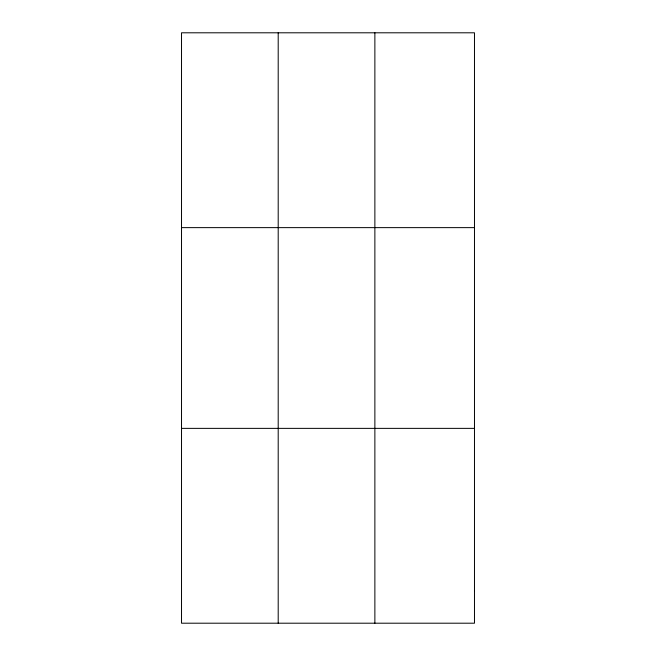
<?xml version="1.0" encoding="UTF-8"?>
<svg xmlns="http://www.w3.org/2000/svg" width="656" height="656" viewBox="0 0 656 656"><rect width="100%" height="100%" fill="white"/><g stroke="black" fill="none" stroke-linecap="round" stroke-linejoin="round"><path stroke-width="0.98" d="M278.201 623.2L278.201 32.8M374.871 623.2L374.871 32.8M181.523 227.632L474.477 227.632M181.523 428.368L474.477 428.368M474.477 590.728L474.477 623.2L181.523 623.2L181.523 32.8L474.477 32.8L474.477 590.728"/></g></svg>
